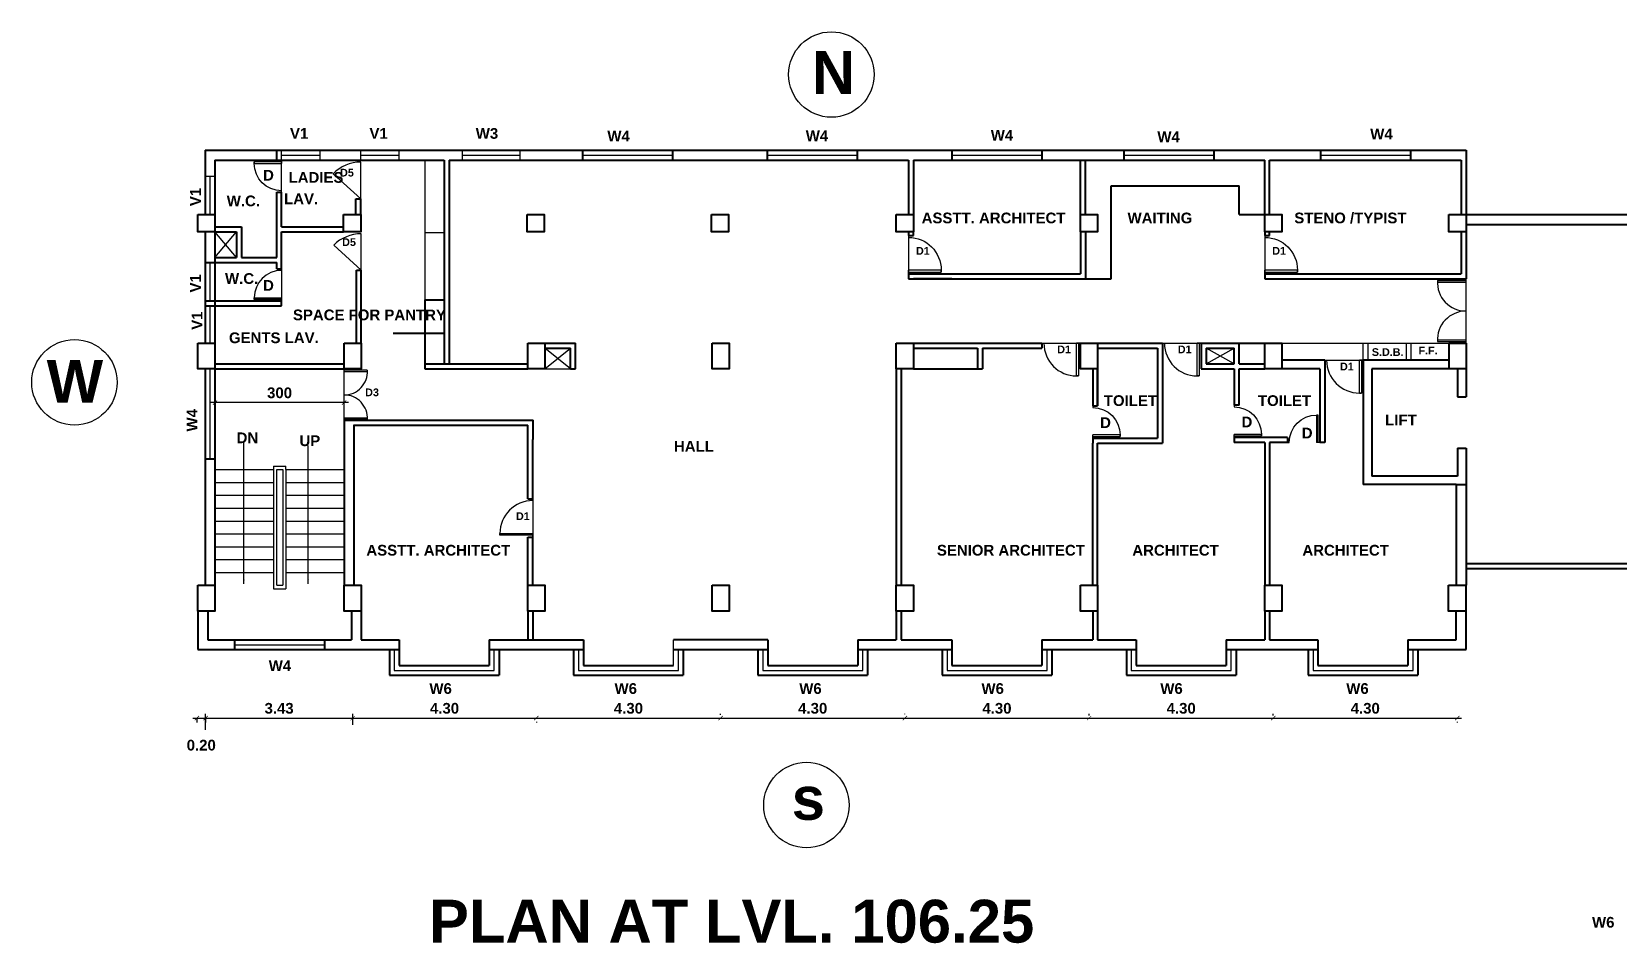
# Model space of a CAD drawing. Header units: inches. Extents: x 1352 to 5457, y 84 to 1168.
# Drawn here: x 2448.69 to 2485.74, y 229.29 to 250.56 of the extents above; entities that cross this region are included whole.
import ezdxf

# ---------------------------------------------------------------- set-up
doc = ezdxf.new("R2010")
doc.units = ezdxf.units.IN
doc.header["$MEASUREMENT"] = 0
doc.header["$PDMODE"] = 35
doc.header["$PDSIZE"] = -0.5
for name, color, linetype, lineweight in [('col', 250, 'Continuous', 40), ('text', 250, 'Continuous', 30), ('wall', 7, 'Continuous', 40), ('win', 250, 'Continuous', 30)]:
    doc.layers.add(name, color=color, linetype=linetype, lineweight=lineweight)
doc.styles.get("Standard").update_dxf_attribs({"font": 'arialbd.ttf', "height": 1.5})
doc.dimstyles.get("Standard").update_dxf_attribs({"dimtxt": 0.25, "dimasz": 0.1, "dimexe": 0.1, "dimexo": 0.1, "dimgap": 0.1, "dimtad": 1, "dimzin": 0, "dimdsep": 46, "dimtxsty": 'Standard', "dimblk": 'ARCHTICK', "dimcen": 0.1, "dimdle": 0.1, "dimclrd": 256, "dimadec": 0, "dimazin": 0, "dimtfac": 1, "dimtofl": 0, "dimtmove": 2, "dimatfit": 3, "dimfxl": 1, "dimtolj": 1, "dimtzin": 0, "dimlwd": -1, "dimarcsym": 0})

# ---------------------------------------------------------------- blocks, each defined once
blk = doc.blocks.new('_ArchTick')
at = {"color": 0, "linetype": 'ByBlock', "const_width": 0.15}
blk.add_lwpolyline([(-0.5, -0.5), (0.5, 0.5)], dxfattribs=at)
blk = doc.blocks.new('*D546')
at = {"layer": 'Defpoints', "color": 0, "transparency": 16777216}
for p in [(2452.963, 241.904), (2452.963, 241.491), (2455.977, 241.491)]:
    blk.add_point(p, dxfattribs=at)
at = {"layer": 'win', "color": 0, "lineweight": -2, "transparency": 16777216}
for p, q in [((2452.963, 241.591), (2452.963, 242.004)), ((2455.977, 241.591), (2455.977, 242.004))]:
    blk.add_line(p, q, dxfattribs=at)
at = {"layer": 'win', "transparency": 16777216}
blk.add_line((2456.077, 241.904), (2452.863, 241.904), dxfattribs=at)
at = {"layer": 'win', "transparency": 16777216, "xscale": 0.1, "yscale": 0.1, "zscale": 0.1, "rotation": 180}
blk.add_blockref('_ArchTick', (2452.963, 241.904), dxfattribs=at)
at = {"layer": 'win', "transparency": 16777216, "xscale": 0.1, "yscale": 0.1, "zscale": 0.1}
blk.add_blockref('_ArchTick', (2455.977, 241.904), dxfattribs=at)
at = {"layer": 'win', "color": 0, "transparency": 16777216, "insert": (2454.47, 242.131), "char_height": 0.25, "attachment_point": 5}
blk.add_mtext('\\A1;300', dxfattribs=at)
blk = doc.blocks.new('R')
at = {"layer": 'win'}
for p, q in [((13.196, 5.483), (13.246, 5.483)), ((14.096, 4.633), (14.096, 5.483)), ((14.196, 5.483), (14.096, 5.483)), ((14.146, 5.483), (14.146, 4.633)), ((14.096, 4.633), (14.146, 4.633)), ((14.146, 4.633), (14.096, 4.633))]:
    blk.add_line(p, q, dxfattribs=at)
blk.add_arc((14.096, 5.483), 0.85, 180, 270, dxfattribs=at)
blk = doc.blocks.new('*D538')
at = {"layer": 'Defpoints', "color": 0, "linetype": 'Continuous', "transparency": 16777216}
for p in [(2452.542, 234.653), (2452.742, 234.653), (2452.742, 234.543)]:
    blk.add_point(p, dxfattribs=at)
at = {"layer": 'text', "linetype": 'Continuous', "transparency": 16777216}
blk.add_line((2452.442, 234.543), (2452.842, 234.543), dxfattribs=at)
at = {"layer": 'text', "color": 0, "linetype": 'Continuous', "lineweight": -2, "transparency": 16777216}
for p, q in [((2452.542, 234.553), (2452.542, 234.443)), ((2452.742, 234.553), (2452.742, 234.443))]:
    blk.add_line(p, q, dxfattribs=at)
at = {"layer": 'text', "linetype": 'Continuous', "transparency": 16777216, "xscale": 0.1, "yscale": 0.1, "zscale": 0.1, "rotation": 180}
blk.add_blockref('_ArchTick', (2452.542, 234.543), dxfattribs=at)
at = {"layer": 'text', "linetype": 'Continuous', "transparency": 16777216, "xscale": 0.1, "yscale": 0.1, "zscale": 0.1}
blk.add_blockref('_ArchTick', (2452.742, 234.543), dxfattribs=at)
at = {"layer": 'text', "color": 0, "linetype": 'Continuous', "transparency": 16777216, "insert": (2452.642, 233.91), "char_height": 0.25, "attachment_point": 5}
blk.add_mtext('\\A1;0.20', dxfattribs=at)
blk = doc.blocks.new('*D539')
at = {"layer": 'Defpoints', "color": 0, "linetype": 'Continuous', "transparency": 16777216}
for p in [(2456.177, 234.543), (2452.742, 234.173), (2456.177, 234.283)]:
    blk.add_point(p, dxfattribs=at)
at = {"layer": 'text', "linetype": 'Continuous', "transparency": 16777216}
blk.add_line((2452.642, 234.543), (2456.277, 234.543), dxfattribs=at)
at = {"layer": 'text', "color": 0, "linetype": 'Continuous', "lineweight": -2, "transparency": 16777216}
for p, q in [((2452.742, 234.273), (2452.742, 234.643)), ((2456.177, 234.383), (2456.177, 234.643))]:
    blk.add_line(p, q, dxfattribs=at)
at = {"layer": 'text', "linetype": 'Continuous', "transparency": 16777216, "xscale": 0.1, "yscale": 0.1, "zscale": 0.1, "rotation": 180}
blk.add_blockref('_ArchTick', (2452.742, 234.543), dxfattribs=at)
at = {"layer": 'text', "linetype": 'Continuous', "transparency": 16777216, "xscale": 0.1, "yscale": 0.1, "zscale": 0.1}
blk.add_blockref('_ArchTick', (2456.177, 234.543), dxfattribs=at)
at = {"layer": 'text', "color": 0, "linetype": 'Continuous', "transparency": 16777216, "insert": (2454.459, 234.77), "char_height": 0.25, "attachment_point": 5}
blk.add_mtext('\\A1;3.43', dxfattribs=at)
blk = doc.blocks.new('*D540')
at = {"layer": 'Defpoints', "color": 0, "linetype": 'Continuous', "transparency": 16777216}
for p in [(2460.463, 234.555), (2460.463, 234.543), (2456.177, 234.283)]:
    blk.add_point(p, dxfattribs=at)
at = {"layer": 'text', "linetype": 'Continuous', "transparency": 16777216}
blk.add_line((2456.077, 234.543), (2460.563, 234.543), dxfattribs=at)
at = {"layer": 'text', "color": 0, "linetype": 'Continuous', "lineweight": -2, "transparency": 16777216}
for p, q in [((2456.177, 234.383), (2456.177, 234.643)), ((2460.463, 234.455), (2460.463, 234.443))]:
    blk.add_line(p, q, dxfattribs=at)
at = {"layer": 'text', "linetype": 'Continuous', "transparency": 16777216, "xscale": 0.1, "yscale": 0.1, "zscale": 0.1, "rotation": 180}
blk.add_blockref('_ArchTick', (2456.177, 234.543), dxfattribs=at)
at = {"layer": 'text', "linetype": 'Continuous', "transparency": 16777216, "xscale": 0.1, "yscale": 0.1, "zscale": 0.1}
blk.add_blockref('_ArchTick', (2460.463, 234.543), dxfattribs=at)
at = {"layer": 'text', "color": 0, "linetype": 'Continuous', "transparency": 16777216, "insert": (2458.32, 234.77), "char_height": 0.25, "attachment_point": 5}
blk.add_mtext('\\A1;4.30 ', dxfattribs=at)
blk = doc.blocks.new('*D541')
at = {"layer": 'Defpoints', "color": 0, "linetype": 'Continuous', "transparency": 16777216}
for p in [(2460.463, 234.555), (2464.763, 234.543), (2464.763, 234.519)]:
    blk.add_point(p, dxfattribs=at)
at = {"layer": 'text', "linetype": 'Continuous', "transparency": 16777216}
blk.add_line((2460.363, 234.543), (2464.863, 234.543), dxfattribs=at)
at = {"layer": 'text', "color": 0, "linetype": 'Continuous', "lineweight": -2, "transparency": 16777216}
for p, q in [((2464.763, 234.619), (2464.763, 234.643)), ((2460.463, 234.455), (2460.463, 234.443))]:
    blk.add_line(p, q, dxfattribs=at)
at = {"layer": 'text', "linetype": 'Continuous', "transparency": 16777216, "xscale": 0.1, "yscale": 0.1, "zscale": 0.1, "rotation": 180}
blk.add_blockref('_ArchTick', (2460.463, 234.543), dxfattribs=at)
at = {"layer": 'text', "linetype": 'Continuous', "transparency": 16777216, "xscale": 0.1, "yscale": 0.1, "zscale": 0.1}
blk.add_blockref('_ArchTick', (2464.763, 234.543), dxfattribs=at)
at = {"layer": 'text', "color": 0, "linetype": 'Continuous', "transparency": 16777216, "insert": (2462.613, 234.77), "char_height": 0.25, "attachment_point": 5}
blk.add_mtext('\\A1;4.30', dxfattribs=at)
blk = doc.blocks.new('*D542')
at = {"layer": 'Defpoints', "color": 0, "linetype": 'Continuous', "transparency": 16777216}
for p in [(2469.063, 234.543), (2464.763, 234.519), (2469.063, 234.533)]:
    blk.add_point(p, dxfattribs=at)
at = {"layer": 'text', "linetype": 'Continuous', "transparency": 16777216}
blk.add_line((2464.663, 234.543), (2469.163, 234.543), dxfattribs=at)
at = {"layer": 'text', "color": 0, "linetype": 'Continuous', "lineweight": -2, "transparency": 16777216}
for p, q in [((2464.763, 234.619), (2464.763, 234.643)), ((2469.063, 234.633), (2469.063, 234.643))]:
    blk.add_line(p, q, dxfattribs=at)
at = {"layer": 'text', "linetype": 'Continuous', "transparency": 16777216, "xscale": 0.1, "yscale": 0.1, "zscale": 0.1, "rotation": 180}
blk.add_blockref('_ArchTick', (2464.763, 234.543), dxfattribs=at)
at = {"layer": 'text', "linetype": 'Continuous', "transparency": 16777216, "xscale": 0.1, "yscale": 0.1, "zscale": 0.1}
blk.add_blockref('_ArchTick', (2469.063, 234.543), dxfattribs=at)
at = {"layer": 'text', "color": 0, "linetype": 'Continuous', "transparency": 16777216, "insert": (2466.913, 234.77), "char_height": 0.25, "attachment_point": 5}
blk.add_mtext('\\A1;4.30', dxfattribs=at)
blk = doc.blocks.new('*D543')
at = {"layer": 'Defpoints', "color": 0, "linetype": 'Continuous', "transparency": 16777216}
for p in [(2473.363, 234.543), (2469.063, 234.533), (2473.363, 234.505)]:
    blk.add_point(p, dxfattribs=at)
at = {"layer": 'text', "linetype": 'Continuous', "transparency": 16777216}
blk.add_line((2468.963, 234.543), (2473.463, 234.543), dxfattribs=at)
at = {"layer": 'text', "color": 0, "linetype": 'Continuous', "lineweight": -2, "transparency": 16777216}
for p, q in [((2469.063, 234.633), (2469.063, 234.643)), ((2473.363, 234.605), (2473.363, 234.643))]:
    blk.add_line(p, q, dxfattribs=at)
at = {"layer": 'text', "linetype": 'Continuous', "transparency": 16777216, "xscale": 0.1, "yscale": 0.1, "zscale": 0.1, "rotation": 180}
blk.add_blockref('_ArchTick', (2469.063, 234.543), dxfattribs=at)
at = {"layer": 'text', "linetype": 'Continuous', "transparency": 16777216, "xscale": 0.1, "yscale": 0.1, "zscale": 0.1}
blk.add_blockref('_ArchTick', (2473.363, 234.543), dxfattribs=at)
at = {"layer": 'text', "color": 0, "linetype": 'Continuous', "transparency": 16777216, "insert": (2471.213, 234.77), "char_height": 0.25, "attachment_point": 5}
blk.add_mtext('\\A1;4.30', dxfattribs=at)
blk = doc.blocks.new('*D544')
at = {"layer": 'Defpoints', "color": 0, "linetype": 'Continuous', "transparency": 16777216}
for p in [(2477.663, 234.543), (2473.363, 234.505), (2477.663, 234.505)]:
    blk.add_point(p, dxfattribs=at)
at = {"layer": 'text', "linetype": 'Continuous', "transparency": 16777216}
blk.add_line((2473.263, 234.543), (2477.763, 234.543), dxfattribs=at)
at = {"layer": 'text', "color": 0, "linetype": 'Continuous', "lineweight": -2, "transparency": 16777216}
for p, q in [((2473.363, 234.605), (2473.363, 234.643)), ((2477.663, 234.605), (2477.663, 234.643))]:
    blk.add_line(p, q, dxfattribs=at)
at = {"layer": 'text', "linetype": 'Continuous', "transparency": 16777216, "xscale": 0.1, "yscale": 0.1, "zscale": 0.1, "rotation": 180}
blk.add_blockref('_ArchTick', (2473.363, 234.543), dxfattribs=at)
at = {"layer": 'text', "linetype": 'Continuous', "transparency": 16777216, "xscale": 0.1, "yscale": 0.1, "zscale": 0.1}
blk.add_blockref('_ArchTick', (2477.663, 234.543), dxfattribs=at)
at = {"layer": 'text', "color": 0, "linetype": 'Continuous', "transparency": 16777216, "insert": (2475.513, 234.77), "char_height": 0.25, "attachment_point": 5}
blk.add_mtext('\\A1;4.30', dxfattribs=at)
blk = doc.blocks.new('*D545')
at = {"layer": 'Defpoints', "color": 0, "linetype": 'Continuous', "transparency": 16777216}
for p in [(2481.954, 234.556), (2481.954, 234.543), (2477.663, 234.505)]:
    blk.add_point(p, dxfattribs=at)
at = {"layer": 'text', "linetype": 'Continuous', "transparency": 16777216}
blk.add_line((2477.563, 234.543), (2482.054, 234.543), dxfattribs=at)
at = {"layer": 'text', "color": 0, "linetype": 'Continuous', "lineweight": -2, "transparency": 16777216}
for p, q in [((2477.663, 234.605), (2477.663, 234.643)), ((2481.954, 234.456), (2481.954, 234.443))]:
    blk.add_line(p, q, dxfattribs=at)
at = {"layer": 'text', "linetype": 'Continuous', "transparency": 16777216, "xscale": 0.1, "yscale": 0.1, "zscale": 0.1, "rotation": 180}
blk.add_blockref('_ArchTick', (2477.663, 234.543), dxfattribs=at)
at = {"layer": 'text', "linetype": 'Continuous', "transparency": 16777216, "xscale": 0.1, "yscale": 0.1, "zscale": 0.1}
blk.add_blockref('_ArchTick', (2481.954, 234.543), dxfattribs=at)
at = {"layer": 'text', "color": 0, "linetype": 'Continuous', "transparency": 16777216, "insert": (2479.809, 234.77), "char_height": 0.25, "attachment_point": 5}
blk.add_mtext('\\A1;4.30 ', dxfattribs=at)

msp = doc.modelspace()

# ---------------------------------------------------------------- linework, layer by layer
at = {"layer": 'col'}
for p, q in [((2481.763, 243.291), (2482.163, 243.291)), ((2481.763, 243.291), (2481.763, 242.691)), ((2482.163, 243.291), (2482.163, 242.041)), ((2481.763, 242.891), (2479.763, 242.891)), ((2479.763, 242.891), (2479.763, 239.991)), ((2482.163, 242.691), (2479.963, 242.691)), ((2479.963, 242.691), (2479.963, 240.191)), ((2481.963, 242.691), (2481.963, 242.041)), ((2481.963, 242.041), (2482.163, 242.041)), ((2481.963, 240.841), (2481.963, 240.191)), ((2481.963, 240.841), (2482.163, 240.841)), ((2482.163, 240.841), (2482.163, 239.991)), ((2481.963, 240.191), (2479.963, 240.191)), ((2481.933, 239.991), (2479.763, 239.991)), ((2481.933, 239.991), (2482.163, 239.991))]:
    msp.add_line(p, q, dxfattribs=at)
for points in [[(2452.563, 246.291), (2452.963, 246.291), (2452.963, 245.891), (2452.563, 245.891)], [(2455.963, 246.291), (2456.363, 246.291), (2456.363, 245.891), (2455.963, 245.891)], [(2460.249, 246.291), (2460.649, 246.291), (2460.649, 245.891), (2460.249, 245.891)], [(2464.549, 246.291), (2464.949, 246.291), (2464.949, 245.891), (2464.549, 245.891)], [(2468.863, 246.291), (2469.263, 246.291), (2469.263, 245.891), (2468.863, 245.891)], [(2473.163, 246.291), (2473.563, 246.291), (2473.563, 245.891), (2473.163, 245.891)], [(2477.463, 246.291), (2477.863, 246.291), (2477.863, 245.891), (2477.463, 245.891)], [(2481.763, 246.291), (2482.163, 246.291), (2482.163, 245.891), (2481.763, 245.891)], [(2481.763, 246.291), (2482.163, 246.291), (2482.163, 245.891), (2481.763, 245.891)], [(2452.563, 243.291), (2452.963, 243.291), (2452.963, 242.691), (2452.563, 242.691)], [(2455.977, 243.291), (2456.377, 243.291), (2456.377, 242.691), (2455.977, 242.691)], [(2460.263, 243.291), (2460.663, 243.291), (2460.663, 242.691), (2460.263, 242.691)], [(2464.563, 243.291), (2464.963, 243.291), (2464.963, 242.691), (2464.563, 242.691)], [(2468.863, 243.291), (2469.263, 243.291), (2469.263, 242.691), (2468.863, 242.691)], [(2473.163, 243.291), (2473.563, 243.291), (2473.563, 242.691), (2473.163, 242.691)], [(2477.463, 243.291), (2477.863, 243.291), (2477.863, 242.691), (2477.463, 242.691)], [(2452.563, 237.641), (2452.963, 237.641), (2452.963, 237.041), (2452.563, 237.041)], [(2455.977, 237.641), (2456.377, 237.641), (2456.377, 237.041), (2455.977, 237.041)], [(2460.263, 237.641), (2460.663, 237.641), (2460.663, 237.041), (2460.263, 237.041)], [(2464.563, 237.641), (2464.963, 237.641), (2464.963, 237.041), (2464.563, 237.041)], [(2468.863, 237.641), (2469.263, 237.641), (2469.263, 237.041), (2468.863, 237.041)], [(2473.163, 237.641), (2473.563, 237.641), (2473.563, 237.041), (2473.163, 237.041)], [(2477.463, 237.641), (2477.863, 237.641), (2477.863, 237.041), (2477.463, 237.041)], [(2481.754, 237.641), (2482.154, 237.641), (2482.154, 237.041), (2481.754, 237.041)]]:
    msp.add_lwpolyline(points, close=True, dxfattribs=at)
at = {"layer": 'text'}
for p, q in [((2454.518, 247.561), (2454.518, 247.791)), ((2454.518, 247.676), (2455.418, 247.676)), ((2455.418, 247.561), (2455.418, 247.791)), ((2456.363, 247.561), (2456.363, 247.791)), ((2456.363, 247.561), (2456.363, 247.791)), ((2457.263, 247.561), (2457.263, 247.791)), ((2452.849, 246.291), (2452.849, 247.191)), ((2453.463, 245.291), (2452.963, 245.891)), ((2452.963, 245.291), (2453.463, 245.891)), ((2453.463, 245.289), (2452.963, 245.889)), ((2452.963, 245.289), (2453.463, 245.889)), ((2452.849, 244.276), (2452.849, 245.176)), ((2452.849, 243.291), (2452.849, 244.161)), ((2461.263, 242.691), (2460.663, 243.176)), ((2460.663, 242.691), (2461.263, 243.176)), ((2460.663, 242.691), (2461.263, 242.691))]:
    msp.add_line(p, q, dxfattribs=at)
at = {"layer": 'text', "linetype": 'Continuous'}
for p, q in [((2456.363, 246.661), (2456.363, 247.516)), ((2470.17, 247.791), (2472.27, 247.791)), ((2470.17, 247.561), (2472.27, 247.561)), ((2474.185, 247.791), (2476.285, 247.791)), ((2474.185, 247.561), (2476.285, 247.561)), ((2478.77, 247.791), (2480.87, 247.791)), ((2478.77, 247.561), (2480.87, 247.561)), ((2452.733, 247.191), (2452.963, 247.191)), ((2456.363, 246.661), (2455.72, 247.246)), ((2456.377, 244.991), (2456.377, 245.846)), ((2457.863, 245.876), (2458.313, 245.876)), ((2456.377, 244.991), (2455.734, 245.576)), ((2476.748, 242.806), (2476.093, 243.176)), ((2476.093, 242.806), (2476.748, 243.176)), ((2479.763, 242.891), (2479.763, 243.291)), ((2479.878, 242.891), (2479.878, 243.291)), ((2480.766, 243.291), (2480.766, 242.891)), ((2480.876, 243.291), (2480.876, 242.891)), ((2454.613, 237.641), (2454.613, 237.561)), ((2463.663, 235.771), (2463.663, 236.371))]:
    msp.add_line(p, q, dxfattribs=at)
at = {"layer": 'text'}
for centre in [(2467.349, 249.56), (2449.683, 242.377), (2466.767, 232.514)]:
    msp.add_circle(centre, 0.997, dxfattribs=at)
at = {"layer": 'text', "linetype": 'Continuous'}
for centre in [(2456.363, 246.616), (2456.377, 244.946)]:
    msp.add_arc(centre, 0.9, 90, 135.5529, dxfattribs=at)
at = {"layer": 'wall'}
for p, q in [((2452.733, 247.791), (2460.078, 247.791)), ((2452.733, 247.791), (2452.733, 246.291)), ((2452.963, 247.561), (2458.313, 247.561)), ((2452.963, 247.561), (2452.963, 242.691)), ((2454.408, 247.561), (2454.408, 247.791)), ((2458.313, 247.561), (2458.313, 242.806)), ((2458.428, 247.561), (2461.549, 247.561)), ((2458.428, 247.561), (2458.428, 244.306)), ((2460.078, 247.791), (2461.549, 247.791)), ((2461.549, 247.561), (2461.549, 247.791)), ((2461.549, 247.791), (2463.649, 247.791)), ((2461.549, 247.561), (2463.649, 247.561)), ((2463.649, 247.791), (2465.856, 247.791)), ((2463.649, 247.561), (2463.649, 247.791)), ((2463.649, 247.561), (2465.856, 247.561)), ((2465.856, 247.561), (2465.856, 247.791)), ((2465.856, 247.791), (2467.956, 247.791)), ((2465.856, 247.561), (2467.956, 247.561)), ((2467.956, 247.791), (2482.163, 247.791)), ((2467.956, 247.561), (2467.956, 247.791)), ((2467.956, 247.561), (2469.148, 247.561)), ((2469.148, 247.561), (2469.148, 246.291)), ((2469.263, 247.561), (2477.463, 247.561)), ((2469.263, 247.561), (2469.263, 245.891)), ((2470.17, 247.561), (2470.17, 247.791)), ((2472.27, 247.561), (2472.27, 247.791)), ((2473.163, 246.291), (2473.163, 247.561)), ((2473.278, 246.291), (2473.278, 247.561)), ((2474.185, 247.561), (2474.185, 247.791)), ((2476.285, 247.561), (2476.285, 247.791)), ((2477.463, 246.291), (2477.463, 247.561)), ((2477.578, 247.561), (2482.048, 247.561)), ((2477.578, 246.291), (2477.578, 247.561)), ((2478.77, 247.561), (2478.77, 247.791)), ((2480.87, 247.561), (2480.87, 247.791)), ((2482.048, 247.561), (2482.048, 246.291)), ((2482.163, 247.791), (2482.163, 244.791)), ((2454.408, 246.811), (2454.518, 246.811)), ((2454.408, 245.291), (2454.408, 246.811)), ((2454.518, 246.006), (2454.518, 246.811)), ((2473.878, 246.961), (2476.863, 246.961)), ((2473.878, 244.791), (2473.878, 246.961)), ((2476.863, 246.291), (2476.863, 246.961)), ((2456.248, 246.661), (2456.363, 246.661)), ((2456.248, 246.291), (2456.248, 246.661)), ((2456.363, 246.291), (2456.363, 246.661)), ((2476.863, 246.291), (2477.463, 246.291)), ((2481.933, 246.291), (2486.761, 246.291)), ((2482.163, 246.061), (2486.761, 246.061)), ((2452.733, 245.891), (2452.733, 243.291)), ((2452.963, 246.006), (2453.578, 246.006)), ((2452.963, 245.891), (2453.463, 245.891)), ((2453.463, 245.891), (2453.463, 245.291)), ((2453.578, 246.006), (2453.578, 245.291)), ((2454.518, 246.006), (2455.963, 246.006)), ((2454.518, 245.026), (2454.518, 245.891)), ((2454.518, 245.891), (2455.963, 245.891)), ((2469.148, 245.891), (2469.148, 245.806)), ((2469.148, 245.806), (2469.263, 245.807)), ((2469.263, 245.807), (2469.263, 245.891)), ((2473.163, 245.891), (2473.163, 244.906)), ((2473.278, 245.891), (2473.278, 244.791)), ((2477.463, 245.891), (2477.463, 245.806)), ((2477.463, 245.806), (2477.578, 245.807)), ((2477.578, 245.807), (2477.578, 245.891)), ((2482.048, 245.891), (2482.048, 244.906)), ((2452.963, 245.291), (2453.463, 245.291)), ((2453.578, 245.291), (2454.408, 245.291)), ((2452.733, 245.176), (2454.408, 245.176)), ((2454.408, 245.026), (2454.408, 245.176)), ((2454.408, 245.026), (2454.518, 245.026)), ((2456.262, 243.291), (2456.262, 244.991)), ((2456.262, 244.991), (2456.377, 244.991)), ((2456.377, 243.291), (2456.377, 244.991)), ((2469.148, 244.906), (2473.163, 244.906)), ((2469.148, 244.906), (2469.148, 244.791)), ((2469.148, 244.791), (2469.263, 244.791)), ((2469.263, 244.791), (2473.278, 244.791)), ((2470.163, 244.791), (2469.263, 244.791)), ((2473.278, 244.791), (2473.878, 244.791)), ((2477.463, 244.906), (2482.048, 244.906)), ((2477.463, 244.906), (2477.463, 244.791)), ((2477.463, 244.791), (2482.163, 244.791)), ((2452.733, 244.276), (2454.518, 244.276)), ((2454.518, 244.161), (2454.518, 244.276)), ((2457.863, 244.306), (2458.313, 244.306)), ((2452.733, 244.161), (2454.518, 244.161)), ((2460.663, 243.291), (2461.378, 243.291)), ((2460.663, 243.176), (2461.263, 243.176)), ((2461.263, 242.691), (2461.263, 243.176)), ((2461.378, 242.691), (2461.378, 243.291)), ((2469.263, 243.291), (2472.263, 243.291)), ((2469.263, 243.176), (2470.763, 243.176)), ((2470.763, 243.176), (2470.763, 242.691)), ((2470.878, 243.291), (2470.878, 243.282)), ((2470.878, 243.176), (2472.263, 243.176)), ((2470.878, 243.176), (2470.878, 242.691)), ((2472.263, 243.291), (2472.263, 243.176)), ((2473.563, 243.291), (2475.078, 243.291)), ((2473.563, 243.176), (2474.963, 243.176)), ((2474.963, 243.291), (2474.963, 243.282)), ((2474.963, 243.176), (2474.963, 242.691)), ((2474.963, 243.176), (2474.963, 241.076)), ((2475.078, 243.291), (2475.078, 242.691)), ((2475.078, 243.291), (2475.078, 240.961)), ((2475.978, 243.291), (2475.978, 242.691)), ((2475.978, 243.291), (2477.463, 243.291)), ((2476.093, 243.291), (2476.093, 243.282)), ((2476.093, 243.176), (2476.093, 242.806)), ((2476.093, 243.176), (2476.748, 243.176)), ((2476.093, 243.176), (2476.093, 242.806)), ((2476.748, 242.806), (2476.748, 243.176)), ((2476.863, 242.806), (2476.863, 243.291)), ((2452.733, 242.691), (2452.733, 240.591)), ((2452.963, 242.806), (2455.963, 242.806)), ((2452.963, 242.691), (2455.977, 242.691)), ((2452.963, 242.691), (2452.963, 240.591)), ((2457.863, 242.806), (2457.863, 242.691)), ((2457.863, 242.806), (2460.263, 242.806)), ((2457.863, 242.691), (2460.263, 242.691)), ((2461.263, 242.691), (2461.378, 242.691)), ((2468.863, 242.691), (2468.863, 237.641)), ((2468.978, 242.691), (2468.978, 237.641)), ((2469.263, 242.691), (2470.878, 242.691)), ((2473.448, 242.691), (2473.448, 241.826)), ((2473.448, 242.691), (2473.448, 241.826)), ((2473.563, 241.826), (2473.563, 242.691)), ((2473.563, 242.691), (2473.563, 241.826)), ((2473.563, 241.826), (2473.563, 242.691)), ((2473.563, 242.691), (2473.563, 241.826)), ((2475.978, 242.691), (2476.748, 242.691)), ((2476.093, 242.806), (2476.748, 242.806)), ((2476.748, 242.691), (2476.748, 241.841)), ((2476.863, 242.806), (2477.463, 242.806)), ((2476.863, 242.691), (2477.463, 242.691)), ((2476.863, 241.841), (2476.863, 242.691)), ((2478.863, 242.891), (2477.863, 242.891)), ((2478.748, 242.691), (2477.863, 242.691)), ((2478.748, 242.691), (2478.748, 240.976)), ((2478.863, 242.891), (2478.863, 242.691)), ((2478.863, 242.691), (2478.863, 240.976)), ((2473.448, 241.826), (2473.563, 241.826)), ((2476.863, 241.841), (2476.748, 241.841)), ((2455.977, 241.491), (2460.392, 241.491)), ((2455.977, 241.491), (2455.977, 237.641)), ((2456.193, 241.376), (2460.263, 241.376)), ((2456.207, 241.376), (2456.207, 237.641)), ((2460.263, 239.663), (2460.263, 241.376)), ((2460.378, 241.491), (2460.378, 241.041)), ((2460.378, 239.663), (2460.378, 241.041)), ((2473.448, 241.076), (2474.963, 241.076)), ((2473.448, 241.076), (2473.448, 240.961)), ((2473.448, 237.641), (2473.448, 240.961)), ((2473.563, 240.961), (2475.078, 240.961)), ((2473.563, 237.641), (2473.563, 240.961)), ((2477.463, 241.091), (2476.748, 241.091)), ((2476.748, 241.091), (2476.748, 240.976)), ((2477.463, 240.976), (2476.748, 240.976)), ((2477.998, 241.091), (2477.463, 241.091)), ((2477.463, 240.976), (2477.463, 237.641)), ((2477.578, 240.976), (2477.578, 237.641)), ((2477.998, 240.976), (2477.578, 240.976)), ((2477.998, 241.091), (2477.998, 240.976)), ((2478.863, 240.976), (2478.748, 240.976)), ((2452.733, 240.591), (2452.733, 237.641)), ((2452.733, 240.591), (2452.963, 240.591)), ((2452.963, 240.591), (2452.963, 237.041)), ((2481.933, 239.991), (2481.933, 237.641)), ((2482.163, 239.991), (2482.163, 237.641)), ((2460.263, 239.663), (2460.378, 239.663)), ((2460.263, 238.763), (2460.378, 238.763)), ((2460.263, 237.641), (2460.263, 238.763)), ((2460.378, 237.641), (2460.378, 238.763)), ((2452.563, 237.041), (2452.563, 236.141)), ((2452.793, 237.041), (2452.793, 236.371)), ((2456.147, 237.041), (2456.147, 236.371)), ((2456.377, 237.041), (2456.377, 236.371)), ((2460.263, 237.041), (2460.263, 236.371)), ((2460.378, 237.041), (2460.378, 236.371)), ((2468.863, 237.041), (2468.863, 236.371)), ((2468.978, 237.041), (2468.978, 236.371)), ((2473.448, 237.041), (2473.448, 236.371)), ((2473.563, 237.041), (2473.563, 236.371)), ((2477.463, 237.041), (2477.463, 236.371)), ((2477.578, 237.041), (2477.578, 236.371)), ((2481.933, 236.371), (2481.933, 237.041)), ((2482.163, 236.141), (2482.163, 237.041)), ((2452.563, 236.141), (2453.418, 236.141)), ((2452.793, 236.371), (2453.418, 236.371)), ((2453.418, 236.371), (2453.418, 236.141)), ((2453.418, 236.371), (2455.518, 236.371)), ((2453.418, 236.141), (2455.518, 236.141)), ((2455.518, 236.371), (2455.518, 236.141)), ((2455.518, 236.371), (2456.147, 236.371)), ((2455.518, 236.141), (2457.263, 236.141)), ((2456.377, 236.371), (2457.263, 236.371)), ((2457.033, 236.141), (2457.033, 235.541)), ((2457.263, 236.371), (2457.263, 235.771)), ((2459.363, 236.371), (2461.563, 236.371)), ((2459.363, 236.371), (2459.363, 235.771)), ((2459.363, 236.141), (2461.563, 236.141)), ((2459.593, 236.141), (2459.593, 235.541)), ((2461.333, 236.141), (2461.333, 235.541)), ((2461.563, 236.371), (2461.563, 235.771)), ((2465.863, 236.371), (2463.663, 236.371)), ((2463.663, 236.141), (2465.863, 236.141)), ((2463.893, 236.141), (2463.893, 235.541)), ((2465.633, 236.141), (2465.633, 235.541)), ((2465.863, 236.371), (2465.863, 235.771)), ((2467.963, 236.371), (2468.863, 236.371)), ((2467.963, 236.371), (2467.963, 235.771)), ((2467.963, 236.141), (2470.163, 236.141)), ((2468.193, 236.141), (2468.193, 235.541)), ((2468.978, 236.371), (2470.163, 236.371)), ((2469.933, 236.141), (2469.933, 235.541)), ((2470.163, 236.371), (2470.163, 235.771)), ((2472.263, 236.371), (2473.448, 236.371)), ((2472.263, 236.371), (2472.263, 235.771)), ((2472.263, 236.141), (2474.463, 236.141)), ((2472.493, 236.141), (2472.493, 235.541)), ((2473.563, 236.371), (2474.463, 236.371)), ((2474.233, 236.141), (2474.233, 235.541)), ((2474.463, 236.371), (2474.463, 235.771)), ((2476.563, 236.371), (2477.463, 236.371)), ((2476.563, 236.371), (2476.563, 235.771)), ((2476.563, 236.141), (2478.706, 236.141)), ((2476.793, 236.141), (2476.793, 235.541)), ((2477.578, 236.371), (2478.706, 236.371)), ((2478.476, 236.141), (2478.476, 235.541)), ((2478.706, 236.371), (2478.706, 235.771)), ((2480.806, 236.371), (2481.933, 236.371)), ((2480.806, 236.371), (2480.806, 235.771)), ((2480.806, 236.141), (2482.163, 236.141)), ((2481.036, 236.141), (2481.036, 235.541)), ((2457.263, 235.771), (2459.363, 235.771)), ((2461.563, 235.771), (2463.663, 235.771)), ((2465.863, 235.771), (2467.963, 235.771)), ((2470.163, 235.771), (2472.263, 235.771)), ((2474.463, 235.771), (2476.563, 235.771)), ((2478.706, 235.771), (2480.806, 235.771)), ((2457.033, 235.541), (2459.593, 235.541)), ((2461.333, 235.541), (2463.893, 235.541)), ((2465.633, 235.541), (2468.193, 235.541)), ((2469.933, 235.541), (2472.493, 235.541)), ((2474.233, 235.541), (2476.793, 235.541)), ((2478.476, 235.541), (2481.036, 235.541))]:
    msp.add_line(p, q, dxfattribs=at)
at = {"layer": 'wall', "linetype": 'Continuous'}
for p, q in [((2457.863, 244.306), (2457.863, 242.806)), ((2458.428, 244.306), (2458.428, 242.806)), ((2482.163, 238.15), (2486.691, 238.15)), ((2482.163, 238.035), (2486.291, 238.035))]:
    msp.add_line(p, q, dxfattribs=at)
at = {"layer": 'win'}
for p, q in [((2454.518, 246.809), (2454.518, 247.561)), ((2456.363, 247.676), (2457.263, 247.676)), ((2457.863, 247.561), (2457.863, 244.306)), ((2458.728, 247.791), (2458.728, 247.561)), ((2458.728, 247.676), (2460.078, 247.676)), ((2460.078, 247.791), (2460.078, 247.561)), ((2461.549, 247.676), (2463.649, 247.676)), ((2465.856, 247.676), (2467.956, 247.676)), ((2470.17, 247.676), (2472.27, 247.676)), ((2474.185, 247.676), (2476.285, 247.676)), ((2478.77, 247.676), (2480.87, 247.676)), ((2452.563, 246.291), (2452.963, 246.291)), ((2452.563, 246.291), (2452.563, 245.891)), ((2469.263, 246.291), (2469.263, 245.891)), ((2452.563, 245.891), (2452.963, 245.891)), ((2469.148, 245.806), (2469.148, 244.906)), ((2477.463, 245.806), (2477.463, 244.906)), ((2454.518, 245.028), (2454.518, 244.276)), ((2481.493, 244.711), (2482.163, 244.711)), ((2481.494, 244.751), (2482.163, 244.751)), ((2482.163, 243.291), (2482.163, 244.791)), ((2452.563, 243.291), (2452.963, 243.291)), ((2452.563, 243.291), (2452.563, 242.691)), ((2472.263, 243.291), (2473.163, 243.291)), ((2475.078, 243.291), (2475.978, 243.291)), ((2477.863, 243.291), (2481.763, 243.291)), ((2477.863, 243.291), (2481.763, 243.291)), ((2479.763, 243.291), (2481.763, 243.291)), ((2481.493, 243.371), (2482.163, 243.371)), ((2481.494, 243.331), (2482.163, 243.331)), ((2452.563, 242.691), (2452.963, 242.691)), ((2452.848, 240.591), (2452.848, 242.691)), ((2455.977, 241.476), (2455.977, 242.691)), ((2478.863, 242.891), (2479.763, 242.891)), ((2481.763, 242.691), (2482.163, 242.691)), ((2456.518, 242.659), (2455.977, 242.659)), ((2456.519, 242.626), (2455.977, 242.626)), ((2456.519, 241.541), (2455.977, 241.541)), ((2456.518, 241.508), (2455.977, 241.508)), ((2452.963, 240.341), (2454.313, 240.341)), ((2454.313, 240.341), (2454.327, 240.341)), ((2454.327, 240.421), (2454.327, 237.561)), ((2454.327, 240.421), (2454.613, 240.421)), ((2454.407, 240.341), (2454.547, 240.341)), ((2454.407, 237.641), (2454.407, 240.341)), ((2454.547, 240.341), (2454.547, 237.641)), ((2454.613, 240.341), (2454.613, 240.421)), ((2454.613, 240.341), (2454.613, 237.641)), ((2454.613, 240.341), (2455.977, 240.341)), ((2452.963, 240.041), (2454.313, 240.041)), ((2452.963, 239.741), (2454.313, 239.741)), ((2454.613, 240.041), (2455.977, 240.041)), ((2454.613, 239.741), (2455.977, 239.741)), ((2452.963, 239.441), (2454.313, 239.441)), ((2454.613, 239.441), (2455.977, 239.441)), ((2460.378, 239.663), (2460.378, 238.763)), ((2452.963, 239.141), (2454.313, 239.141)), ((2454.613, 239.141), (2455.977, 239.141)), ((2452.963, 238.841), (2454.313, 238.841)), ((2454.613, 238.841), (2455.977, 238.841)), ((2452.963, 238.541), (2454.313, 238.541)), ((2452.963, 238.241), (2454.313, 238.241)), ((2454.613, 238.541), (2455.977, 238.541)), ((2454.613, 238.241), (2455.977, 238.241)), ((2452.963, 237.941), (2454.313, 237.941)), ((2454.613, 237.941), (2455.977, 237.941)), ((2452.563, 237.641), (2452.963, 237.641)), ((2452.563, 237.641), (2452.563, 237.041)), ((2454.327, 237.561), (2454.613, 237.561)), ((2454.407, 237.641), (2454.547, 237.641)), ((2464.563, 237.641), (2464.563, 237.041)), ((2464.563, 237.641), (2464.963, 237.641)), ((2464.963, 237.641), (2464.963, 237.041)), ((2473.563, 237.641), (2473.563, 237.041)), ((2452.563, 237.041), (2452.963, 237.041)), ((2460.263, 237.041), (2460.663, 237.041)), ((2464.563, 237.041), (2464.963, 237.041)), ((2453.418, 236.256), (2455.518, 236.256)), ((2457.148, 236.141), (2457.148, 235.656)), ((2459.482, 235.656), (2459.482, 236.141)), ((2461.448, 236.141), (2461.448, 235.656)), ((2463.782, 235.656), (2463.782, 236.141)), ((2465.748, 236.141), (2465.748, 235.656)), ((2468.082, 235.656), (2468.082, 236.141)), ((2470.048, 236.141), (2470.048, 235.656)), ((2472.382, 235.656), (2472.382, 236.141)), ((2474.348, 236.141), (2474.348, 235.656)), ((2476.682, 235.656), (2476.682, 236.141)), ((2478.591, 236.141), (2478.591, 235.656)), ((2480.924, 235.656), (2480.924, 236.141)), ((2457.148, 235.656), (2459.482, 235.656)), ((2461.448, 235.656), (2463.782, 235.656)), ((2465.748, 235.656), (2468.082, 235.656)), ((2470.048, 235.656), (2472.382, 235.656)), ((2474.348, 235.656), (2476.682, 235.656)), ((2478.591, 235.656), (2480.924, 235.656))]:
    msp.add_line(p, q, dxfattribs=at)
msp.add_lwpolyline([(2452.563, 246.291), (2452.963, 246.291), (2452.963, 246.291), (2452.563, 246.291)], close=True, dxfattribs=at)
for centre, radius, start, end in [((2482.163, 244.711), 0.67, 176.5773, 270), ((2482.163, 243.371), 0.67, 90, 183.4227), ((2455.977, 242.626), 0.543, 270, 3.4227), ((2455.977, 241.541), 0.543, 356.5773, 90)]:
    msp.add_arc(centre, radius, start, end, dxfattribs=at)

# ---------------------------------------------------------------- block references
for p, xscale, yscale, zscale, rotation in [((2450.394, 236.883), -0.7522199999999657, 0.7522199999999657, 0.75222, 270), ((2474.082, 257.682), -0.8999999999999773, 0.8999999999999773, 0.9, 90), ((2482.397, 257.682), -0.8999999999999773, 0.8999999999999773, 0.9, 90), ((2450.394, 254.954), 0.7522199999999657, 0.7522199999999657, 0.7522199999999657, 270), ((2477.572, 251.752), -0.7522199999999657, 0.7522199999999657, 0.75222, 90), ((2480.872, 251.767), -0.7522199999999657, 0.7522199999999657, 0.75222, 90), ((2468.07, 245.1), -0.7522199999999657, 0.7522199999999657, 0.75222, 180), ((2455.444, 251.539), 0.9000000000000057, 0.9000000000000057, 0.9000000000000057, 270)]:
    msp.add_blockref('R', p, dxfattribs=dict(at, xscale=xscale, yscale=yscale, zscale=zscale, rotation=rotation))
at = {"layer": 'win', "xscale": 0.8999999999999986, "yscale": 0.8999999999999986, "zscale": 0.8999999999999986}
for p in [(2460.387, 238.357), (2463.202, 238.357), (2466.987, 237.957)]:
    msp.add_blockref('R', p, dxfattribs=at)

# ---------------------------------------------------------------- texts
at = {"layer": 'text'}
for s, height, p in [('N', 1, (2466.895, 249.106)), ('V1 ', 0.25, (2454.713, 248.06)), ('V1 ', 0.25, (2456.568, 248.06)), ('W3 ', 0.25, (2459.049, 248.06)), ('W4 ', 0.25, (2462.121, 247.997)), ('W4 ', 0.25, (2466.751, 248.004)), ('W4 ', 0.25, (2471.069, 248.018)), ('W4 ', 0.25, (2479.925, 248.045)), ('W4 ', 0.25, (2474.957, 247.981)), ('D', 0.25, (2454.085, 247.084)), ('LADIES ', 0.25, (2454.68, 247.034)), ('LAV. ', 0.25, (2454.575, 246.534)), ('W.C. ', 0.25, (2453.237, 246.486)), ('ASSTT. ARCHITECT ', 0.25, (2469.456, 246.088)), ('WAITING ', 0.25, (2474.261, 246.088)), ('STENO /TYPIST', 0.25, (2478.153, 246.088)), ('W.C. ', 0.25, (2453.197, 244.675)), ('D', 0.25, (2454.085, 244.514)), ('GENTS LAV. ', 0.25, (2453.289, 243.292)), ('W', 1, (2449.035, 241.901)), ('TOILET ', 0.25, (2473.707, 241.826)), ('TOILET ', 0.25, (2477.304, 241.826)), ('D', 0.25, (2476.921, 241.327)), ('LIFT ', 0.25, (2480.273, 241.375)), ('DN', 0.25, (2453.468, 240.958)), ('D', 0.25, (2473.621, 241.312)), ('D', 0.25, (2478.327, 241.069)), ('UP ', 0.25, (2454.934, 240.89)), ('HALL', 0.25, (2463.675, 240.76)), ('ASSTT. ARCHITECT', 0.25, (2456.496, 238.335)), ('SENIOR ARCHITECT', 0.25, (2469.812, 238.335)), ('ARCHITECT', 0.25, (2474.373, 238.335)), ('ARCHITECT', 0.25, (2478.342, 238.335)), ('W4 ', 0.25, (2454.217, 235.639)), ('W6', 0.25, (2457.967, 235.108)), ('W6', 0.25, (2462.288, 235.108)), ('W6', 0.25, (2466.599, 235.108)), ('W6', 0.25, (2470.852, 235.108)), ('W6', 0.25, (2475.026, 235.108)), ('W6', 0.25, (2479.366, 235.108)), ('s', 1, (2466.423, 232.17)), ('PLAN AT LVL. 106.25 ', 1, (2457.957, 229.304)), ('W6', 0.25, (2485.102, 229.654))]:
    msp.add_text(s, height=height, dxfattribs=at).set_placement(p)
for s, rotation, p in [('V1 ', 90, (2452.633, 246.489)), ('V1 ', 90, (2452.633, 244.474)), ('V1 ', 90, (2452.67, 243.604)), ('SPACE FOR PANTRY ', 360, (2454.782, 243.826)), ('W4 ', 90.0032, (2452.554, 241.23))]:
    msp.add_text(s, height=0.25, rotation=rotation, dxfattribs=at).set_placement(p)
at = {"layer": 'win'}
for s, p in [('D5 ', (2455.882, 247.18)), ('D5 ', (2455.931, 245.559)), ('D1', (2469.323, 245.356)), ('D1', (2477.638, 245.356)), ('D1', (2472.62, 243.056)), ('D1', (2475.435, 243.056)), ('S.D.B.   ', (2479.962, 242.994)), ('F.F. ', (2481.051, 243.027)), ('D1', (2479.22, 242.656)), ('D3', (2456.468, 242.054)), ('D1', (2459.987, 239.165))]:
    msp.add_text(s, height=0.18, dxfattribs=at).set_placement(p)

# ---------------------------------------------------------------- dimensions: what is measured, and where the dimension line sits
at = {"layer": 'text', "linetype": 'Continuous'}
for base, p1, p2, picture, middle in [((2456.1765, 234.5428), (2452.7421, 234.1731), (2456.1765, 234.2829), '*D539', (2454.4593, 234.7705)), ((2464.763, 234.543), (2460.463, 234.555), (2464.763, 234.519), '*D541', (2462.613, 234.77)), ((2469.063, 234.543), (2464.763, 234.519), (2469.063, 234.533), '*D542', (2466.913, 234.77)), ((2473.363, 234.543), (2469.063, 234.533), (2473.363, 234.505), '*D543', (2471.213, 234.77)), ((2477.663, 234.543), (2473.363, 234.505), (2477.663, 234.505), '*D544', (2475.513, 234.77)), ((2452.742, 234.543), (2452.542, 234.653), (2452.742, 234.653), '*D538', (2452.642, 233.91))]:
    dim = msp.add_linear_dim(base=base, p1=p1, p2=p2, dimstyle='Standard', dxfattribs=at)
    dim.commit()
    dim.dimension.update_dxf_attribs({"geometry": picture, "text_midpoint": middle})
for base, p1, p2, picture, middle in [((2460.463, 234.543), (2456.177, 234.283), (2460.463, 234.555), '*D540', (2458.32, 234.77)), ((2481.954, 234.543), (2477.663, 234.505), (2481.954, 234.556), '*D545', (2479.809, 234.77))]:
    dim = msp.add_linear_dim(base=base, p1=p1, p2=p2, text='4.30 ', dimstyle='Standard', dxfattribs=at)
    dim.commit()
    dim.dimension.update_dxf_attribs({"geometry": picture, "text_midpoint": middle})
at = {"layer": 'win'}
dim = msp.add_linear_dim(base=(2452.963, 241.904), p1=(2455.977, 241.491), p2=(2452.963, 241.491), text='300', dimstyle='Standard', dxfattribs=at)
dim.commit()
dim.dimension.update_dxf_attribs({"geometry": '*D546', "text_midpoint": (2454.47, 242.131)})

# ---------------------------------------------------------------- leaders
at = {"layer": 'text', "linetype": 'Continuous'}
for points in [[(2453.638, 237.673), (2453.638, 240.978)], [(2455.138, 237.673), (2455.138, 240.906)]]:
    msp.add_leader(points, dimstyle='Standard', override={"dimgap": 0.1, "dimtad": 0}, dxfattribs=at)
at = {"layer": 'wall', "linetype": 'Continuous'}
msp.add_leader([(2458.327, 243.515), (2457.121, 243.515)], dimstyle='Standard', override={"dimgap": 0.1, "dimtad": 0}, dxfattribs=at)

doc.saveas('drawing.dxf')
